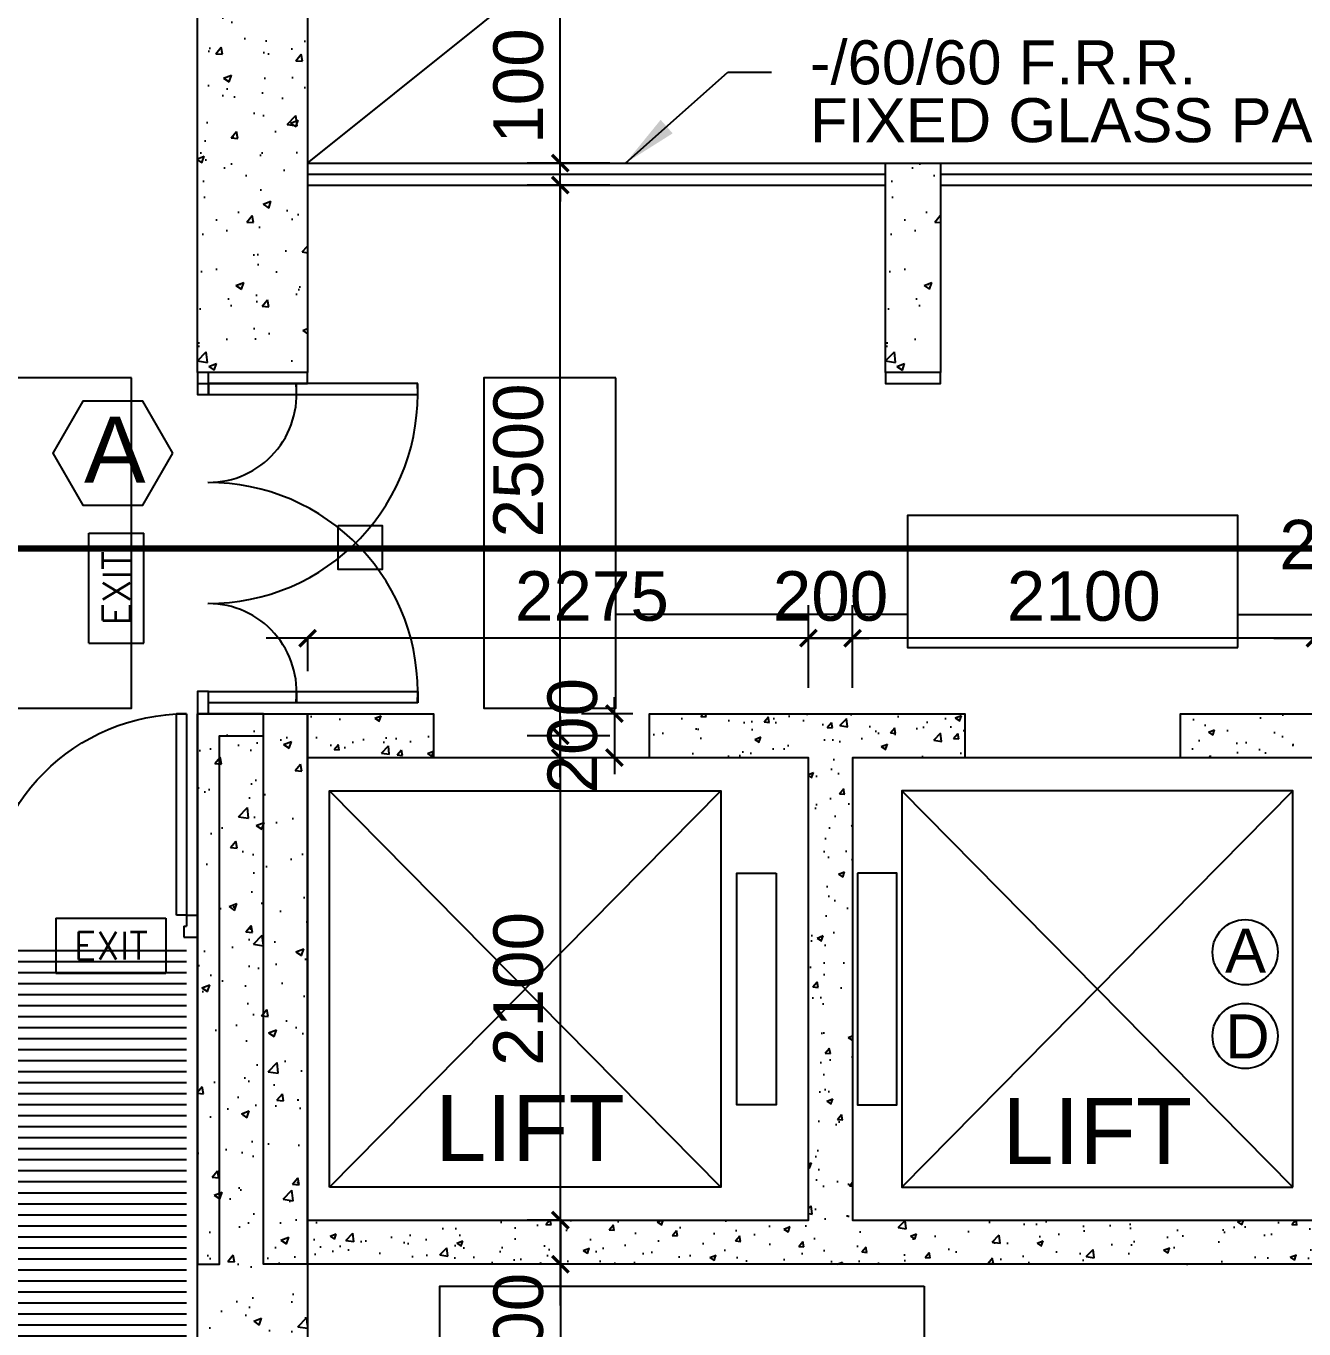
# Model space of a CAD drawing. Header units: millimetres. Extents: x 3291 to 72065, y 14527 to 43324.
# Drawn here: x 44971 to 50775, y 24306 to 30222 of the extents above; entities that cross this region are included whole.
import ezdxf
from ezdxf.enums import TextEntityAlignment as Align

# ---------------------------------------------------------------- set-up
doc = ezdxf.new("R2010")
doc.units = ezdxf.units.MM
doc.header["$MEASUREMENT"] = 0
doc.linetypes.add('HIDDEN', pattern=[9.525, 6.35, -3.175])
doc.layers.get('0').update_dxf_attribs({"color": 8})
doc.layers.get('Defpoints').update_dxf_attribs({"color": 8})
doc.layers.add('00-NONPLOT', color=8, linetype='Continuous', plot=False)
for name, color, linetype in [('ARC 08200_OS', 8, 'Continuous'), ('carpet', 8, 'HIDDEN'), ('Door', 8, 'Continuous'), ('F.A.', 8, 'Continuous'), ('FS', 8, 'Continuous'), ('FSD', 8, 'Continuous'), ('GBP Dim', 8, 'Continuous'), ('GBP Text 200', 8, 'Continuous'), ('hatch', 8, 'Continuous'), ('Lift', 8, 'Continuous'), ('OMITTED-11', 8, 'Continuous'), ('PLINTH', 8, 'Continuous'), ('Text GBP 250', 8, 'Continuous'), ('TEXT Ref', 8, 'Continuous'), ('WALL-STRUCTURE', 8, 'Continuous'), ('WINDOW', 8, 'Continuous'), ('WINDOW 1', 8, 'Continuous')]:
    doc.layers.add(name, color=color, linetype=linetype)
doc.styles.add('BH', font='arial.ttf')
doc.styles.add('ROMANS', font='ROMANS.shx', dxfattribs={"width": 0.65})
doc.dimstyles.new('200 GBP', dxfattribs={"dimscale": 1.5, "dimtxt": 150, "dimasz": 100, "dimexe": 125, "dimexo": 50, "dimgap": 50, "dimtad": 1, "dimdec": 0, "dimzin": 0, "dimdsep": 46, "dimtxsty": 'BH', "dimblk": 'ARCHTICK', "dimcen": 0.09, "dimdle": 125, "dimclrd": 9, "dimclre": 9, "dimclrt": 1, "dimadec": 0, "dimazin": 0, "dimtfac": 1, "dimtdec": 0, "dimtix": 1, "dimtmove": 2, "dimatfit": 3, "dimldrblk": 'ARCHTICK', "dimfxl": 1, "dimtolj": 1, "dimtzin": 0, "dimarcsym": 0})
doc.dimstyles.get("Standard").update_dxf_attribs({"dimtxt": 0.18, "dimasz": 0.18, "dimexe": 0.18, "dimexo": 0.0625, "dimgap": 0.09, "dimtad": 0, "dimtih": 1, "dimtoh": 1, "dimdec": 4, "dimzin": 0, "dimdsep": 46, "dimtxsty": 'Standard', "dimcen": 0.09, "dimadec": 0, "dimazin": 0, "dimtfac": 1, "dimtdec": 4, "dimtofl": 0, "dimtmove": 0, "dimatfit": 3, "dimfxl": 1, "dimtolj": 1, "dimtzin": 0, "dimarcsym": 0})

# ---------------------------------------------------------------- blocks, each defined once
blk = doc.blocks.new('DR1CL2')
at = {"layer": 'Door'}
for p, q in [((50, 0), (0, 0)), ((0, 0), (0, -75)), ((50, 0), (50, -50)), ((62.5, -50), (50, -50)), ((62.5, -50), (62.5, -100)), ((0, -75), (0, -100)), ((62.5, -100), (0, -100))]:
    blk.add_line(p, q, dxfattribs=at)
blk = doc.blocks.new('DR1CD')
at = {"layer": 'Door'}
for p, q in [((0, 1), (45, 1)), ((0, 1), (0, 0)), ((45, 0), (45, 1)), ((0, 0), (45, 0))]:
    blk.add_line(p, q, dxfattribs=at)
blk = doc.blocks.new('DR1CM')
at = {"layer": 'Door'}
blk.add_arc((0, 0), 1, 0, 90, dxfattribs=at)
blk = doc.blocks.new('FSEX-V01')
for p, q in [((0, 300), (0, 0)), ((0, 300), (600, 300)), ((600, 300), (600, 0)), ((0, 0), (600, 0))]:
    blk.add_line(p, q)
at = {"style": 'ROMANS'}
blk.add_text('EXIT', height=150, dxfattribs=at).set_placement((300, 150), align=Align.MIDDLE)
blk = doc.blocks.new('_ArchTick')
at = {"color": 0, "const_width": 0.2}
blk.add_lwpolyline([(0.5, 0.5), (-0.5, -0.5)], dxfattribs=at)
blk = doc.blocks.new('*D52')
at = {"layer": 'Defpoints', "color": 0, "transparency": 16777216}
for p in [(47397.8, 26900), (47397.8, 24800), (47397.8, 24800)]:
    blk.add_point(p, dxfattribs=at)
at = {"layer": 'GBP Dim', "color": 9, "lineweight": -2, "transparency": 16777216}
for p, q in [((47397.8, 27087.5), (47397.8, 24612.5)), ((47397.8, 26900), (47247.8, 26900)), ((47397.8, 24800), (47247.8, 24800))]:
    blk.add_line(p, q, dxfattribs=at)
at = {"layer": 'GBP Dim', "color": 9, "lineweight": -2, "transparency": 16777216, "xscale": 75, "yscale": 75, "zscale": 75}
for p, rotation in [((47397.8, 26900), 90), ((47397.8, 24800), 270)]:
    blk.add_blockref('_ArchTick', p, dxfattribs=dict(at, rotation=rotation))
at = {"layer": 'GBP Dim', "transparency": 16777216, "insert": (47207.9, 25850), "char_height": 225, "attachment_point": 5, "rotation": 90, "style": 'BH'}
blk.add_mtext('\\A1;2100', dxfattribs=at)
blk = doc.blocks.new('*D115')
at = {"layer": 'Defpoints', "color": 0, "transparency": 16777216}
for p in [(46927.7, 35450), (47397.8, 35450), (46927.7, 29600)]:
    blk.add_point(p, dxfattribs=at)
at = {"layer": 'GBP Dim', "color": 9, "lineweight": -2, "transparency": 16777216}
for p, q in [((47397.8, 29412.5), (47397.8, 35637.5)), ((47172.8, 35450), (47547.8, 35450)), ((47172.8, 29600), (47547.8, 29600))]:
    blk.add_line(p, q, dxfattribs=at)
at = {"layer": 'GBP Dim', "color": 9, "lineweight": -2, "transparency": 16777216, "xscale": 75, "yscale": 75, "zscale": 75}
for p, rotation in [((47397.8, 35450), 90), ((47397.8, 29600), 270)]:
    blk.add_blockref('_ArchTick', p, dxfattribs=dict(at, rotation=rotation))
at = {"layer": 'GBP Dim', "transparency": 16777216, "insert": (47207.9, 32525), "char_height": 225, "attachment_point": 5, "rotation": 90, "style": 'BH'}
blk.add_mtext('\\A1;5850', dxfattribs=at)
blk = doc.blocks.new('*D134')
at = {"layer": 'Defpoints', "color": 0, "transparency": 16777216}
for p in [(48725, 27443.1), (50825, 27100), (48725, 26900)]:
    blk.add_point(p, dxfattribs=at)
at = {"layer": 'GBP Dim', "color": 9, "lineweight": -2, "transparency": 16777216}
for p, q in [((48725, 27218.1), (48725, 27593.1)), ((50825, 27218.1), (50825, 27593.1)), ((51012.5, 27443.1), (48537.5, 27443.1))]:
    blk.add_line(p, q, dxfattribs=at)
at = {"layer": 'GBP Dim', "color": 9, "lineweight": -2, "transparency": 16777216, "xscale": 75, "yscale": 75, "zscale": 75, "rotation": 180}
blk.add_blockref('_ArchTick', (48725, 27443.1), dxfattribs=at)
at = {"layer": 'GBP Dim', "color": 9, "lineweight": -2, "transparency": 16777216, "xscale": 75, "yscale": 75, "zscale": 75}
blk.add_blockref('_ArchTick', (50825, 27443.1), dxfattribs=at)
at = {"layer": 'GBP Dim', "transparency": 16777216, "insert": (49775, 27632.9), "char_height": 225, "attachment_point": 5, "style": 'BH'}
blk.add_mtext('\\A1;2100', dxfattribs=at)
blk = doc.blocks.new('*D135')
at = {"layer": 'Defpoints', "color": 0, "transparency": 16777216}
for p in [(46250, 27474.8), (46250, 27443.1), (48525, 26900)]:
    blk.add_point(p, dxfattribs=at)
at = {"layer": 'GBP Dim', "color": 9, "lineweight": -2, "transparency": 16777216}
for p, q in [((48525, 27218.1), (48525, 27593.1)), ((48712.5, 27443.1), (46062.5, 27443.1)), ((46250, 27443.1), (46250, 27293.1))]:
    blk.add_line(p, q, dxfattribs=at)
at = {"layer": 'GBP Dim', "color": 9, "lineweight": -2, "transparency": 16777216, "xscale": 75, "yscale": 75, "zscale": 75, "rotation": 180}
blk.add_blockref('_ArchTick', (46250, 27443.1), dxfattribs=at)
at = {"layer": 'GBP Dim', "color": 9, "lineweight": -2, "transparency": 16777216, "xscale": 75, "yscale": 75, "zscale": 75}
blk.add_blockref('_ArchTick', (48525, 27443.1), dxfattribs=at)
at = {"layer": 'GBP Dim', "transparency": 16777216, "insert": (47541.3, 27632.9), "char_height": 225, "attachment_point": 5, "style": 'BH'}
blk.add_mtext('\\A1;2275', dxfattribs=at)
blk = doc.blocks.new('*D139')
at = {"layer": 'Defpoints', "color": 0, "transparency": 16777216}
for p in [(47398, 24600), (47398, 20125), (47842.1, 20125)]:
    blk.add_point(p, dxfattribs=at)
at = {"layer": 'GBP Dim', "color": 9, "lineweight": -2, "transparency": 16777216}
for p, q in [((47398, 24787.5), (47398, 19937.5)), ((47398, 24600), (47248, 24600)), ((47623, 20125), (47248, 20125))]:
    blk.add_line(p, q, dxfattribs=at)
at = {"layer": 'GBP Dim', "color": 9, "lineweight": -2, "transparency": 16777216, "xscale": 75, "yscale": 75, "zscale": 75}
for p, rotation in [((47398, 24600), 90), ((47398, 20125), 270)]:
    blk.add_blockref('_ArchTick', p, dxfattribs=dict(at, rotation=rotation))
at = {"layer": 'GBP Dim', "transparency": 16777216, "insert": (47208.6, 22362.5), "char_height": 225, "attachment_point": 5, "rotation": 90, "style": 'BH'}
blk.add_mtext('\\A1;4475', dxfattribs=at)
blk = doc.blocks.new('*D151')
at = {"layer": 'Defpoints', "color": 0, "transparency": 16777216}
for p in [(47397.8, 29500), (48267.1, 29500), (48267.1, 27000)]:
    blk.add_point(p, dxfattribs=at)
at = {"layer": 'GBP Dim', "color": 9, "lineweight": -2, "transparency": 16777216}
for p, q in [((47397.8, 26812.5), (47397.8, 29687.5)), ((47622.8, 29500), (47247.8, 29500)), ((47622.8, 27000), (47247.8, 27000))]:
    blk.add_line(p, q, dxfattribs=at)
at = {"layer": 'GBP Dim', "color": 9, "lineweight": -2, "transparency": 16777216, "xscale": 75, "yscale": 75, "zscale": 75}
for p, rotation in [((47397.8, 29500), 90), ((47397.8, 27000), 270)]:
    blk.add_blockref('_ArchTick', p, dxfattribs=dict(at, rotation=rotation))
at = {"layer": 'GBP Dim', "transparency": 16777216, "insert": (47207.9, 28250), "char_height": 225, "attachment_point": 5, "rotation": 90, "style": 'BH'}
blk.add_mtext('\\A1;2500', dxfattribs=at)
blk = doc.blocks.new('*D154')
at = {"layer": 'Defpoints', "color": 0, "transparency": 16777216}
for p in [(47398, 24800), (47398, 24800), (47398, 24600)]:
    blk.add_point(p, dxfattribs=at)
at = {"layer": 'GBP Dim', "color": 9, "lineweight": -2, "transparency": 16777216}
for p, q in [((47398, 24412.5), (47398, 24987.5)), ((47398, 24800), (47548, 24800)), ((47398, 24600), (47248, 24600))]:
    blk.add_line(p, q, dxfattribs=at)
at = {"layer": 'GBP Dim', "color": 9, "lineweight": -2, "transparency": 16777216, "xscale": 75, "yscale": 75, "zscale": 75}
for p, rotation in [((47398, 24800), 90), ((47398, 24600), 270)]:
    blk.add_blockref('_ArchTick', p, dxfattribs=dict(at, rotation=rotation))
at = {"layer": 'GBP Dim', "transparency": 16777216, "insert": (47208.1, 24299), "char_height": 225, "attachment_point": 5, "rotation": 90, "style": 'BH'}
blk.add_mtext('\\A1;200', dxfattribs=at)
blk = doc.blocks.new('*D27')
at = {"layer": 'Defpoints', "color": 0, "transparency": 16777216}
for p in [(47802.5, 27100), (47643.5, 26900), (47802.5, 26900)]:
    blk.add_point(p, dxfattribs=at)
at = {"layer": 'GBP Dim', "color": 9, "lineweight": -2, "transparency": 16777216}
for p, q in [((47643.5, 27100), (47643.5, 27175)), ((47727.5, 27100), (47493.5, 27100)), ((47643.5, 27100), (47643.5, 26900)), ((47727.5, 26900), (47493.5, 26900)), ((47643.5, 26900), (47643.5, 26825))]:
    blk.add_line(p, q, dxfattribs=at)
at = {"layer": 'GBP Dim', "color": 9, "lineweight": -2, "transparency": 16777216, "xscale": 75, "yscale": 75, "zscale": 75}
for p, rotation in [((47643.5, 27100), 270), ((47643.5, 26900), 90)]:
    blk.add_blockref('_ArchTick', p, dxfattribs=dict(at, rotation=rotation))
at = {"layer": 'GBP Dim', "transparency": 16777216, "insert": (47453.6, 27000), "char_height": 225, "attachment_point": 5, "rotation": 90, "style": 'BH'}
blk.add_mtext('\\A1;200', dxfattribs=at)
blk = doc.blocks.new('*D28')
at = {"layer": 'Defpoints', "color": 0, "transparency": 16777216}
for p in [(48725, 27443.1), (48525, 26900), (48725, 26900)]:
    blk.add_point(p, dxfattribs=at)
at = {"layer": 'GBP Dim', "color": 9, "lineweight": -2, "transparency": 16777216}
for p, q in [((48525, 27218.1), (48525, 27593.1)), ((48725, 27218.1), (48725, 27593.1)), ((48525, 27443.1), (48450, 27443.1)), ((48525, 27443.1), (48725, 27443.1)), ((48725, 27443.1), (48800, 27443.1))]:
    blk.add_line(p, q, dxfattribs=at)
at = {"layer": 'GBP Dim', "color": 9, "lineweight": -2, "transparency": 16777216, "xscale": 75, "yscale": 75, "zscale": 75}
blk.add_blockref('_ArchTick', (48525, 27443.1), dxfattribs=at)
at = {"layer": 'GBP Dim', "color": 9, "lineweight": -2, "transparency": 16777216, "xscale": 75, "yscale": 75, "zscale": 75, "rotation": 180}
blk.add_blockref('_ArchTick', (48725, 27443.1), dxfattribs=at)
at = {"layer": 'GBP Dim', "transparency": 16777216, "insert": (48625, 27632.9), "char_height": 225, "attachment_point": 5, "style": 'BH'}
blk.add_mtext('\\A1;200', dxfattribs=at)
blk = doc.blocks.new('*D29')
at = {"layer": 'Defpoints', "color": 0, "transparency": 16777216}
for p in [(51025, 27443.1), (50825, 27100), (51025, 27100)]:
    blk.add_point(p, dxfattribs=at)
at = {"layer": 'GBP Dim', "color": 9, "lineweight": -2, "transparency": 16777216}
for p, q in [((50825, 27218.1), (50825, 27593.1)), ((51025, 27218.1), (51025, 27593.1)), ((50637.5, 27443.1), (51212.5, 27443.1))]:
    blk.add_line(p, q, dxfattribs=at)
at = {"layer": 'GBP Dim', "color": 9, "lineweight": -2, "transparency": 16777216, "xscale": 75, "yscale": 75, "zscale": 75, "rotation": 180}
blk.add_blockref('_ArchTick', (50825, 27443.1), dxfattribs=at)
at = {"layer": 'GBP Dim', "color": 9, "lineweight": -2, "transparency": 16777216, "xscale": 75, "yscale": 75, "zscale": 75}
blk.add_blockref('_ArchTick', (51025, 27443.1), dxfattribs=at)
at = {"layer": 'GBP Dim', "transparency": 16777216, "insert": (50925, 27866), "char_height": 225, "attachment_point": 5, "style": 'BH'}
blk.add_mtext('\\A1;200', dxfattribs=at)
blk = doc.blocks.new('*D46')
at = {"layer": 'Defpoints', "color": 0, "transparency": 16777216}
for p in [(47397.8, 29600), (48267.1, 29600), (48267.1, 29500)]:
    blk.add_point(p, dxfattribs=at)
at = {"layer": 'GBP Dim', "color": 9, "lineweight": -2, "transparency": 16777216}
for p, q in [((47397.8, 29600), (47397.8, 29675)), ((47622.8, 29600), (47247.8, 29600)), ((47397.8, 29500), (47397.8, 29600)), ((47622.8, 29500), (47247.8, 29500)), ((47397.8, 29500), (47397.8, 29425))]:
    blk.add_line(p, q, dxfattribs=at)
at = {"layer": 'GBP Dim', "color": 9, "lineweight": -2, "transparency": 16777216, "xscale": 75, "yscale": 75, "zscale": 75}
for p, rotation in [((47397.8, 29600), 270), ((47397.8, 29500), 90)]:
    blk.add_blockref('_ArchTick', p, dxfattribs=dict(at, rotation=rotation))
at = {"layer": 'GBP Dim', "transparency": 16777216, "insert": (47207.9, 29950), "char_height": 225, "attachment_point": 5, "rotation": 90, "style": 'BH'}
blk.add_mtext('\\A1;100', dxfattribs=at)

msp = doc.modelspace()

# ---------------------------------------------------------------- hatches: boundary and pattern name
at = {"layer": 'carpet'}
h = msp.add_hatch(dxfattribs=at)
h.set_pattern_fill('ANSI31', color=256, scale=400, angle=135, style=0)
h.set_pattern_definition([(180, (33440.48, 20175), (-1e-14, -50), [])])
h.paths.add_polyline_path([(38795.00048, 26949.99993), (38795.00001, 26034.99819), (37300.00011, 26034.9971), (37300.00313, 20174.99999), (45699.99998, 20174.99959), (45700.00424, 26034.99852), (44204.9993, 26034.99776), (44204.9993, 26950)])
h.paths.add_polyline_path([(37100.00003, 22150), (37100.00003, 26949.99088), (33440.48144, 26949.99088), (33440.48144, 20175), (37100.00003, 20175), (37100.00003, 20850), (36700.00006, 20850), (36700.00006, 22150)])
at = {"layer": 'hatch'}
h = msp.add_hatch(dxfattribs=at)
h.set_pattern_fill('AR-CONC', color=256, scale=2, style=0)
h.set_pattern_definition([(50, (45750, 28600), (364.37, -31.88), [38.1, -419.1]), (355, (45750, 28600), (-70.486, 382.113), [30.48, -335.28]), (100.451, (45780.36, 28597.34), (293.885, 350.233), [32.38, -356.18]), (46.184, (45750, 28701.6), (542.16, -84.085), [57.15, -628.65]), (96.636, (45795.2, 28694.6), (474.81, 494.85), [48.57, -534.27]), (351.184, (45750, 28701.6), (474.81, 494.85), [45.72, -502.92]), (21, (45800.8, 28676.2), (303.23, -204.53), [38.1, -419.1]), (326, (45800.8, 28676.2), (123.604, 368.376), [30.48, -335.28]), (71.451, (45826.07, 28659.16), (426.833, 163.846), [32.38, -356.18]), (37.5, (45750, 28600), (6.177, 169.11), [0, -331.216, 0, -340.36, 0, -336.55]), (7.5, (45750, 28600), (133.64, 200.361), [0, -194.056, 0, -323.596, 0, -128.27]), (327.5, (45636.72, 28600), (271.181, -11.4575), [0, -127, 0, -396.24, 0, -525.78]), (317.5, (45585.92, 28600), (296.258, 50.853), [0, -165.1, 0, -263.144, 0, -373.38])])
h.paths.add_polyline_path([(45750, 30850), (46250, 30850), (46250, 28650), (45750, 28650)])
h = msp.add_hatch(dxfattribs=at)
h.set_pattern_fill('AR-CONC', color=256, scale=2, style=0)
h.set_pattern_definition([(50, (48875, 28600), (364.37, -31.88), [38.1, -419.1]), (355, (48875, 28600), (-70.49, 382.11), [30.48, -335.28]), (100.45, (48905.36, 28597.34), (293.89, 350.23), [32.38, -356.18]), (46.184, (48875, 28701.6), (542.16, -84.08), [57.15, -628.65]), (96.636, (48920.2, 28694.6), (474.8, 494.85), [48.57, -534.27]), (351.184, (48875, 28701.6), (474.8, 494.85), [45.72, -502.92]), (21, (48925.8, 28676.2), (303.23, -204.53), [38.1, -419.1]), (326, (48925.8, 28676.2), (123.6, 368.38), [30.48, -335.28]), (71.45, (48951.07, 28659.16), (426.83, 163.85), [32.38, -356.18]), (37.5, (48875, 28600), (6.177, 169.11), [0, -331.216, 0, -340.36, 0, -336.55]), (7.5, (48875, 28600), (133.64, 200.36), [0, -194.056, 0, -323.596, 0, -128.27]), (327.5, (48761.72, 28600), (271.181, -11.457), [0, -127, 0, -396.24, 0, -525.78]), (317.5, (48710.92, 28600), (296.26, 50.853), [0, -165.1, 0, -263.144, 0, -373.38])])
h.paths.add_polyline_path([(48875, 29600), (49125, 29600), (49125, 28650), (48875, 28650)])
h = msp.add_hatch(dxfattribs=at)
h.set_pattern_fill('AR-CONC', color=256, scale=2, style=0)
h.set_pattern_definition([(50, (48875, 28600), (364.37, -31.88), [38.1, -419.1]), (355, (48875, 28600), (-70.49, 382.11), [30.48, -335.28]), (100.45, (48905.36, 28597.34), (293.89, 350.23), [32.38, -356.18]), (46.184, (48875, 28701.6), (542.16, -84.08), [57.15, -628.65]), (96.636, (48920.2, 28694.6), (474.8, 494.85), [48.57, -534.27]), (351.184, (48875, 28701.6), (474.8, 494.85), [45.72, -502.92]), (21, (48925.8, 28676.2), (303.23, -204.53), [38.1, -419.1]), (326, (48925.8, 28676.2), (123.6, 368.38), [30.48, -335.28]), (71.45, (48951.07, 28659.16), (426.83, 163.85), [32.38, -356.18]), (37.5, (48875, 28600), (6.177, 169.11), [0, -331.216, 0, -340.36, 0, -336.55]), (7.5, (48875, 28600), (133.64, 200.36), [0, -194.056, 0, -323.596, 0, -128.27]), (327.5, (48761.72, 28600), (271.181, -11.457), [0, -127, 0, -396.24, 0, -525.78]), (317.5, (48710.92, 28600), (296.26, 50.853), [0, -165.1, 0, -263.144, 0, -373.38])])
h.paths.add_polyline_path([(48875, 29600), (49125, 29600), (49125, 28650), (48875, 28650)])
h = msp.add_hatch(dxfattribs=at)
h.set_pattern_fill('AR-CONC', color=256, scale=2, style=0)
h.set_pattern_definition([(50, (2890.7, 16720.07), (364.3693, -31.8782), [38.1, -419.1]), (355, (2890.7, 16720.07), (-70.4857, 382.1133), [30.48, -335.28]), (100.451, (2921.06, 16717.4), (293.885, 350.2334), [32.38, -356.18]), (46.1842, (2890.7, 16821.67), (542.158, -84.0847), [57.15, -628.65]), (96.6356, (2935.9, 16814.66), (474.8085, 494.851), [48.57, -534.27]), (351.184, (2890.7, 16821.67), (474.809, 494.85), [45.72, -502.92]), (21, (2941.5, 16796.27), (303.2298, -204.531), [38.1, -419.1]), (326, (2941.5, 16796.27), (123.604, 368.376), [30.48, -335.28]), (71.4514, (2966.77, 16779.22), (426.833, 163.8457), [32.38, -356.18]), (37.5, (2890.7, 16720.07), (6.1772, 169.11008), [0, -331.216, 0, -340.36, 0, -336.55]), (7.5, (2890.7, 16720.07), (133.6393, 200.36115), [0, -194.056, 0, -323.596, 0, -128.27]), (327.5, (2777.42, 16720.07), (271.1812, -11.4575), [0, -127, 0, -396.24, 0, -525.78]), (317.5, (2726.62, 16720.07), (296.2584, 50.853), [0, -165.1, 0, -263.144, 0, -373.38])])
h.paths.add_polyline_path([(45750.00005, 27099.99996), (46249.99819, 27099.99653), (46250, 22300), (45750.00006, 22300)])
h = msp.add_hatch(dxfattribs=at)
h.set_pattern_fill('AR-CONC', color=256, scale=40, style=0)
h.set_pattern_definition([(50, (-579051.98, 745630.23), (286.904073, -25.100854), [30, -330]), (355, (-579051.98, 745630.23), (-55.50053, 300.87685), [24, -264]), (100.4514, (-579028.07, 745628.14), (231.40375, 275.77582), [25.49608, -280.456845]), (46.1842, (-579051.98, 745710.23), (426.89642, -66.2076), [45, -495]), (96.6356, (-579016.4, 745704.7), (373.86508, 389.64715), [38.24412, -420.6852]), (351.1842, (-579052, 745710.23), (373.86478, 389.64744), [36, -396]), (21, (-579011.98, 745690.23), (238.76282, -161.047556), [30, -330]), (326, (-579011.98, 745690.23), (97.32613, 290.06002), [24, -264]), (71.4514, (-578992.08, 745676.8), (336.08905, 129.0122), [25.49608, -280.456845]), (37.5, (-579051.98, 745630.23), (4.863942, 133.157542), [0, -260.8, 0, -268, 0, -265]), (7.5, (-579051.98, 745630.23), (105.227815, 157.764685), [0, -152.8, 0, -254.8, 0, -101]), (327.5, (-579141.18, 745630.23), (213.528974, -9.021949), [0, -100, 0, -312, 0, -414]), (317.5, (-579181.18, 745630.23), (233.274468, 40.041993), [0, -130, 0, -207.2, 0, -294])])
h.paths.add_polyline_path([(46050.00182, 24599.99638), (46050, 27099.99638), (46822.52835, 27099.99694), (46822.5285, 26899.99694), (46250.0002, 26899.99653), (46250.00173, 24799.99653), (48525.00014, 24799.99812), (48525.00014, 26900.00047), (47802.5287, 26899.99779), (47802.52855, 27099.99779), (49235.0016, 27099.99862), (49235.00174, 26899.99862), (48725.00014, 26899.99826), (48725.00014, 24799.99833), (50825.00167, 24799.99986), (50825.00014, 26899.99985), (50214.36276, 26899.99593), (50214.36261, 27099.99593), (51025, 27100), (51025.00182, 24600)])
h.paths.add_polyline_path([(46050.00182, 24599.99638), (46249.99819, 24599.99638), (46249.99819, 27099.99653), (46050.00182, 27099.99653)], flags=17)

# ---------------------------------------------------------------- linework, layer by layer
at = {"ltscale": 1000}
for p, q in [((48974.68252, 27849.98023), (47649.96395, 27849.98023)), ((50474.68252, 27849.98023), (51500.03437, 27849.98023)), ((48974.68252, 27549.98023), (47649.96395, 27549.98023)), ((50474.68252, 27549.98023), (51500.03437, 27549.98023))]:
    msp.add_line(p, q, dxfattribs=at)
for points in [[(45449.99832, 28624.99468), (44850.0348, 28624.99468), (44850.0348, 27124.99468), (45449.99832, 27124.99468)], [(47649.96395, 28624.99468), (47050.00043, 28624.99468), (47050.00043, 27124.99468), (47649.96395, 27124.99468)], [(50474.68252, 27399.99847), (50474.68252, 27999.96199), (48974.68252, 27999.96199), (48974.68252, 27399.99847)]]:
    msp.add_lwpolyline(points, close=True)
at = {"layer": '00-NONPLOT'}
msp.add_lwpolyline([(46250, 29600), (53400, 35325), (54127.29903, 35325), (54127.29903, 27849.99998), (51575, 27849.99998), (51575, 25868.81024)], dxfattribs=at)
at = {"layer": 'ARC 08200_OS', "ltscale": 25, "const_width": 30}
msp.add_lwpolyline([(31024.99973, 20125.01705), (32977.45602, 27849.99996), (51575, 27849.99997), (51575, 25824.99993)], dxfattribs=at)
at = {"layer": 'Door'}
for points in [[(45800.00043, 28549.99734), (46200.00043, 28549.99734), (46200.00043, 28599.99734), (45800.00043, 28599.99734), (45800.00043, 28549.99734)], [(46750.00044, 27149.99736), (45800.00044, 27149.99736), (45800.00044, 27199.99736), (46750.00044, 27199.99736), (46750.00044, 27149.99736)]]:
    msp.add_lwpolyline(points, dxfattribs=at)
for centre, radius, start, end in [((45800.00044, 28549.99734), 400, 269.98556354, 7.180755781), ((45800.00044, 27200.00793), 950, 356.982400119, 90.14727136)]:
    msp.add_arc(centre, radius, start, end, dxfattribs=at)
at = {"layer": 'F.A.', "ltscale": 750}
msp.add_line((46050, 27099.99638), (46249.99819, 27099.99646), dxfattribs=at)
for points in [[(45750, 28650), (45750, 28600), (46250, 28600), (46250, 28650)], [(48875, 28650), (48875, 28600), (49125, 28600), (49125, 28650)], [(45750, 24600), (45849.99959, 24600), (45850, 27000), (46050, 27000), (46050, 27100), (46050, 27100), (45750.00005, 27099.99996), (45749.99958, 26084.99855), (45750, 24600)], [(46249.99913, 24599.99653), (46050.00182, 24599.99638), (46050, 27099.99638)]]:
    msp.add_lwpolyline(points, dxfattribs=at)
at = {"layer": 'FSD'}
msp.add_lwpolyline([(46388.36565, 27954.72415), (46588.36565, 27954.72415), (46588.36565, 27754.72415), (46388.36565, 27754.72415), (46388.36565, 27954.72415)], dxfattribs=at)
at = {"layer": 'Lift'}
for points in [[(47802.5287, 26899.99779), (46822.5285, 26899.99695)], [(50214.36276, 26899.99941), (49235.00174, 26899.9987)], [(46350.00026, 26749.99655), (48126.70533, 24949.99781)], [(46350.00157, 24949.99638), (48126.70402, 26749.99798)], [(50725.00156, 24949.99956), (48948.29649, 26749.99857)], [(50725.00025, 26749.99973), (48948.2978, 24949.99841)]]:
    msp.add_lwpolyline(points, dxfattribs=at)
for points in [[(46350.00156, 24949.99638), (46350.00026, 26749.99655), (48126.70402, 26749.99798), (48126.70533, 24949.99781)], [(50725.00156, 24949.99956), (50725.00025, 26749.99973), (48948.29649, 26749.99857), (48948.2978, 24949.99841)], [(48377.59755, 26375.98101), (48377.59831, 25324.01514), (48200.00129, 25324.01501), (48200.00053, 26375.98088)], [(48747.84994, 26375.98138), (48747.85071, 25324.01551), (48925.44773, 25324.01564), (48925.44696, 26375.98151)]]:
    msp.add_lwpolyline(points, close=True, dxfattribs=at)
at = {"layer": 'OMITTED-11'}
for points in [[(45800.00043, 28650), (45749.99832, 28650), (45749.99832, 28549.99468), (45800.00043, 28549.99468)], [(45800.00043, 27200.00527), (45749.99832, 27200.00527), (45749.99832, 27099.99996), (45800.00043, 27099.99996)]]:
    msp.add_lwpolyline(points, close=True, dxfattribs=at)
at = {"layer": 'OMITTED-11', "ltscale": 750}
for points in [[(46750.00043, 28600.00526), (45800.00043, 28600.00526), (45800.00043, 28550.00526), (46750.00043, 28550.00526), (46750.00043, 28600.00526)], [(45800.00042, 27200.00527), (46200.00042, 27200.00527), (46200.00042, 27150.00527), (45800.00042, 27150.00527), (45800.00042, 27200.00527)]]:
    msp.add_lwpolyline(points, dxfattribs=at)
for centre, radius, start, end in [((45800.00043, 28549.99468), 950, 269.85272864, 3.017599881), ((45800.00043, 27200.00527), 400, 352.819244219, 90.01443646)]:
    msp.add_arc(centre, radius, start, end, dxfattribs=at)
at = {"layer": 'PLINTH'}
msp.add_lwpolyline([(49050.00079, 24500.01229), (49050.00079, 21750.01229), (46849.37579, 21750.01229), (46850.00079, 24500.01229), (49050.00079, 24500.01229)], dxfattribs=at)
at = {"layer": 'Text GBP 250'}
msp.add_lwpolyline([(45638.51289, 28282.83954), (45502.12271, 28519.07425), (45229.34236, 28519.07425), (45092.95218, 28282.83954), (45229.34236, 28046.60482), (45502.12271, 28046.60482)], close=True, dxfattribs=at)
at = {"layer": 'TEXT Ref'}
for centre in [(50507.9605, 26016.4419), (50507.9605, 25636.4419)]:
    msp.add_circle(centre, 148.25351, dxfattribs=at)
at = {"layer": 'WALL-STRUCTURE'}
for points in [[(45750, 30850), (46250, 30850), (46250, 28650), (45750, 28650)], [(48875, 29600), (49125, 29600), (49125, 28650), (48875, 28650)], [(48875, 29600), (49125, 29600), (49125, 28650), (48875, 28650)], [(45750.00005, 27099.99996), (46249.99819, 27099.99653), (46250, 22300), (45750.00006, 22300)]]:
    msp.add_lwpolyline(points, close=True, dxfattribs=at)
msp.add_lwpolyline([(46249.99913, 24599.99646), (46249.99819, 27099.99646), (46822.52835, 27099.99694), (46822.5285, 26899.99694), (46250.0002, 26899.99653), (46250.00173, 24799.99653), (48525.00014, 24799.99812), (48525.00014, 26900.00047), (47802.5287, 26899.99779), (47802.52855, 27099.99779), (49235.0016, 27099.99862), (49235.00174, 26899.99862), (48725.00014, 26899.99826), (48725.00014, 24799.99833), (50825.00167, 24799.99986), (50825.00014, 26899.99985), (50214.36276, 26899.99593), (50214.36261, 27099.99593), (51025, 27100), (51025.00182, 24600), (46249.99913, 24599.99646)], dxfattribs=at)
at = {"layer": 'WINDOW'}
for points in [[(46250, 29600), (48875, 29600)], [(49125, 29600), (51875, 29600)], [(46250, 29500), (48875, 29500)], [(49125, 29500), (51875, 29500)]]:
    msp.add_lwpolyline(points, dxfattribs=at)
at = {"layer": 'WINDOW 1'}
for points in [[(46250, 29550), (48875, 29550)], [(49125, 29550), (51875, 29550)]]:
    msp.add_lwpolyline(points, dxfattribs=at)

# ---------------------------------------------------------------- block references
at = {"layer": 'Door', "xscale": -915.0000000000089, "yscale": 915, "zscale": 914.9999999999998, "rotation": 359.99995835547}
msp.add_blockref('DR1CM', (45699.99932, 26184.99858), dxfattribs=at)
at = {"layer": 'Door', "xscale": -1, "yscale": 915, "rotation": 359.9999583518543}
msp.add_blockref('DR1CD', (45699.99932, 26184.99858), dxfattribs=at)
at = {"layer": 'Door', "xscale": -1, "rotation": 359.9999583518543}
msp.add_blockref('DR1CL2', (45749.99932, 26184.99855), dxfattribs=at)
at = {"layer": 'FS', "xscale": 0.8333333334885538, "yscale": 0.8333333334885538, "zscale": 0.8333333334885538, "rotation": 90}
msp.add_blockref('FSEX-V01', (45506.94562, 27419.90109), dxfattribs=at)
at = {"layer": 'FS', "xscale": 0.8333333334885538, "yscale": 0.8333333334885538, "zscale": 0.8333333334885538}
msp.add_blockref('FSEX-V01', (45106.71797, 25921.23578), dxfattribs=at)

# ---------------------------------------------------------------- texts
at = {"layer": 'GBP Text 200', "style": 'BH'}
for s, p in [('-/60/60 F.R.R. ', (48532.05782, 29957.69502)), ('FIXED GLASS PARTITION', (48532.05782, 29694.93515))]:
    msp.add_text(s, height=200, dxfattribs=at).set_placement(p)
at = {"layer": 'Text GBP 250', "style": 'BH'}
msp.add_text('A', height=300, dxfattribs=at).set_placement((45374.52826, 28148.7412), align=Align.CENTER)
for p in [(47260.01308, 25218.08585), (49836.64902, 25205.3617)]:
    msp.add_text('LIFT', height=300, dxfattribs=at).set_placement(p, align=Align.MIDDLE)
at = {"layer": 'TEXT Ref', "style": 'BH'}
for s, p in [('A', (50416.69006, 25923.95064)), ('D', (50417.61045, 25534.38842))]:
    msp.add_text(s, height=200, dxfattribs=at).set_placement(p)

# ---------------------------------------------------------------- dimensions: what is measured, and where the dimension line sits
at = {"layer": 'GBP Dim'}
for base, p1, p2, picture, middle in [((47397.8119, 35450), (46927.69676, 29600), (46927.69676, 35450), '*D115', (47207.93298, 32525)), ((47397.8119, 29500), (48267.10237, 26999.99779), (48267.10237, 29500), '*D151', (47207.93298, 28249.9989)), ((47643.45895, 26899.99779), (47802.52855, 27099.99779), (47802.52929, 26899.99779), '*D27', (47453.58003, 26999.99779)), ((47397.8119, 24799.99964), (47397.8119, 26899.99964), (47397.8119, 24799.99964), '*D52', (47207.93298, 25849.99964)), ((47397.9919, 20124.96402), (47397.9919, 24599.99964), (47842.10227, 20124.96402), '*D139', (47208.57341, 22362.48183))]:
    dim = msp.add_linear_dim(base=base, p1=p1, p2=p2, angle=90, dimstyle='200 GBP', override={"dimasz": 50, "dimexe": 100, "dimclrt": 256, "dimfxl": 150, "dimfxlon": 1}, dxfattribs=at)
    dim.commit()
    dim.dimension.update_dxf_attribs({"geometry": picture, "text_midpoint": middle})
for base, p1, p2, picture, middle in [((47397.8119, 29600), (48267.10237, 29499.99779), (48267.10237, 29600), '*D46', (47207.93298, 29949.9989)), ((47397.9919, 24799.99714), (47397.9919, 24599.99964), (47397.99176, 24799.99714), '*D154', (47208.11298, 24299.04113))]:
    dim = msp.add_linear_dim(base=base, p1=p1, p2=p2, angle=90, dimstyle='200 GBP', override={"dimasz": 50, "dimexe": 100, "dimclrt": 256, "dimfxl": 150, "dimfxlon": 1}, dxfattribs=at)
    dim.commit()
    dim.dimension.update_dxf_attribs({"geometry": picture, "text_midpoint": middle, "dimtype": 160})
for base, p1, p2, picture, middle in [((51025, 27443.05705), (50824.9997, 27100), (51025, 27100), '*D29', (50924.99985, 27865.97902)), ((46250.0002, 27443.05705), (48525.00014, 26900.00047), (46250.0002, 27474.78723), '*D135', (47541.34084, 27632.93597))]:
    dim = msp.add_linear_dim(base=base, p1=p1, p2=p2, dimstyle='200 GBP', override={"dimasz": 50, "dimexe": 100, "dimclrt": 256, "dimfxl": 150, "dimfxlon": 1}, dxfattribs=at)
    dim.commit()
    dim.dimension.update_dxf_attribs({"geometry": picture, "text_midpoint": middle, "dimtype": 160})
for p1, picture, middle in [((48525.00014, 26900.00047), '*D28', (48625.00014, 27632.93597)), ((50824.9997, 27100), '*D134', (49774.99992, 27632.93597))]:
    dim = msp.add_linear_dim(base=(48725.00014, 27443.05705), p1=p1, p2=(48725.00014, 26899.99826), dimstyle='200 GBP', override={"dimasz": 50, "dimexe": 100, "dimclrt": 256, "dimfxl": 150, "dimfxlon": 1}, dxfattribs=at)
    dim.commit()
    dim.dimension.update_dxf_attribs({"geometry": picture, "text_midpoint": middle})

# ---------------------------------------------------------------- leaders
at = {"layer": 'GBP Text 200'}
msp.add_leader([(47693.73106, 29600), (48158.68721, 30012.36687), (48356.82185, 30012.36687)], dimstyle='Standard', override={"dimscale": 2, "dimtxt": 200, "dimasz": 125, "dimexe": 166.67, "dimexo": 100, "dimgap": 100, "dimtih": 0, "dimtoh": 0, "dimdec": 0, "dimrnd": 5.001, "dimtxsty": 'BH', "dimdle": 166.666667, "dimclrd": 9, "dimclre": 9, "dimclrt": 1, "dimtdec": 0, "dimtix": 1, "dimtofl": 1, "dimtmove": 2, "dimfxl": 50}, dxfattribs=at)

doc.saveas('drawing.dxf')
